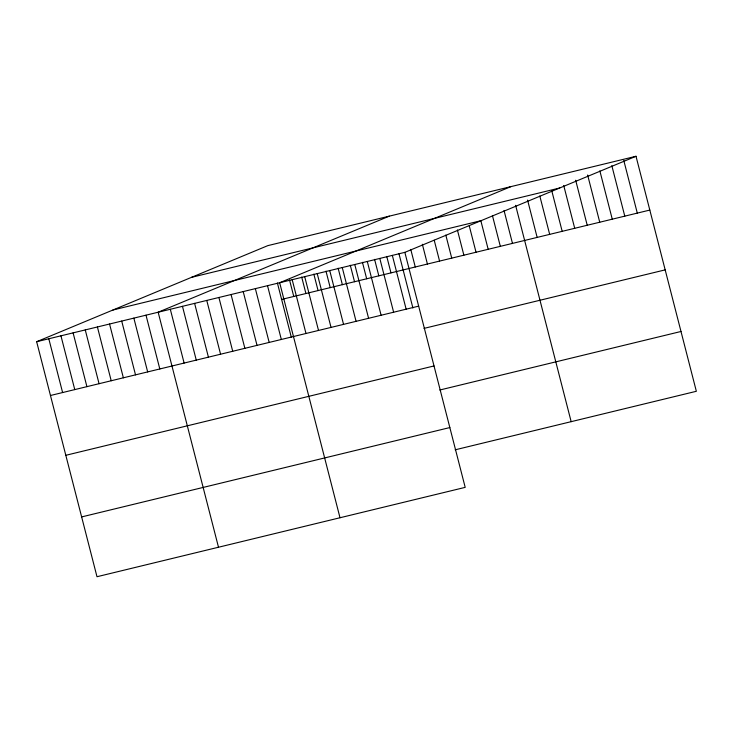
<?xml version="1.0" encoding="UTF-8"?>
<svg xmlns="http://www.w3.org/2000/svg" width="733" height="733" viewBox="0 0 733 733"><rect width="100%" height="100%" fill="white"/><g stroke="black" fill="none" stroke-linecap="round" stroke-linejoin="round"><path stroke-width="1.1" d="M636.006 156.276L404.854 252.354L465.198 487.363L96.994 576.724L36.65 341.715L267.802 245.637L636.006 156.276L696.35 391.285L455.175 449.815M389.315 216.143L158.154 312.221L218.498 547.23M510.819 186.658L279.667 282.736L340.002 517.745M191.524 277.34L559.728 187.987M112.928 310.004L481.132 220.651M36.65 341.715L404.854 252.354M281.619 299.421L649.823 210.069M50.458 395.499L418.662 306.147M424.004 328.393L665.179 269.872M65.814 455.303L434.018 365.95M439.818 390.011L680.994 331.481M81.638 516.921L449.842 427.559M623.774 160.417L637.298 213.101M611.817 165.649L624.782 216.143M599.86 170.881L612.266 219.176M587.628 175.013L599.741 222.218M575.671 180.254L587.225 225.26M563.714 185.486L574.709 228.293M551.757 190.717L562.184 231.335M539.8 195.949L549.668 234.368M527.568 200.091L537.152 237.41M515.611 205.322L571.163 421.667M504.029 210.463L512.477 243.393M492.439 215.612L500.327 246.343M480.848 220.752L488.178 249.293M469.267 225.892L476.029 252.244M457.392 229.942L463.879 255.194M445.811 235.082L451.73 258.135M434.22 240.232L439.571 261.085M422.355 244.281L427.421 264.036M410.764 249.422L415.272 266.986M398.899 253.471L412.899 307.988M392.338 255.396L406.146 309.179M386.749 256.413L390.973 272.878M379.813 258.437L393.63 312.221M374.59 259.363L378.824 275.828M367.297 261.47L381.105 315.254M362.441 262.313L366.674 278.778M354.781 264.512L368.589 318.296M350.292 265.264L354.525 281.729M342.256 267.545L356.073 321.338M338.142 268.214L342.366 284.679M329.74 270.587L343.548 324.371M325.993 271.164L330.216 287.629M317.224 273.62L331.032 327.413M313.843 274.105L318.067 290.57M304.699 276.662L318.516 330.446M301.694 277.056L305.918 293.521M292.183 279.704L305.991 333.488M289.535 280.006L293.768 296.471M277.386 282.956L291.386 337.473M267.518 285.687L281.325 339.471M255.359 288.637L269.176 342.421M243.209 291.587L257.026 345.371M231.06 294.529L244.868 348.322M218.91 297.479L232.718 351.272M206.761 300.429L220.569 354.213M194.612 303.38L208.419 357.163M182.462 306.33L196.27 360.114M170.313 309.28L184.12 363.064M146.004 315.172L159.812 368.965M133.855 318.122L147.663 371.906M121.705 321.072L135.513 374.856M109.556 324.023L123.364 377.807M97.407 326.973L111.214 380.757M85.257 329.914L99.065 383.707M73.098 332.864L86.915 386.658M60.949 335.815L74.766 389.599M48.799 338.765L62.607 392.549"/></g></svg>
